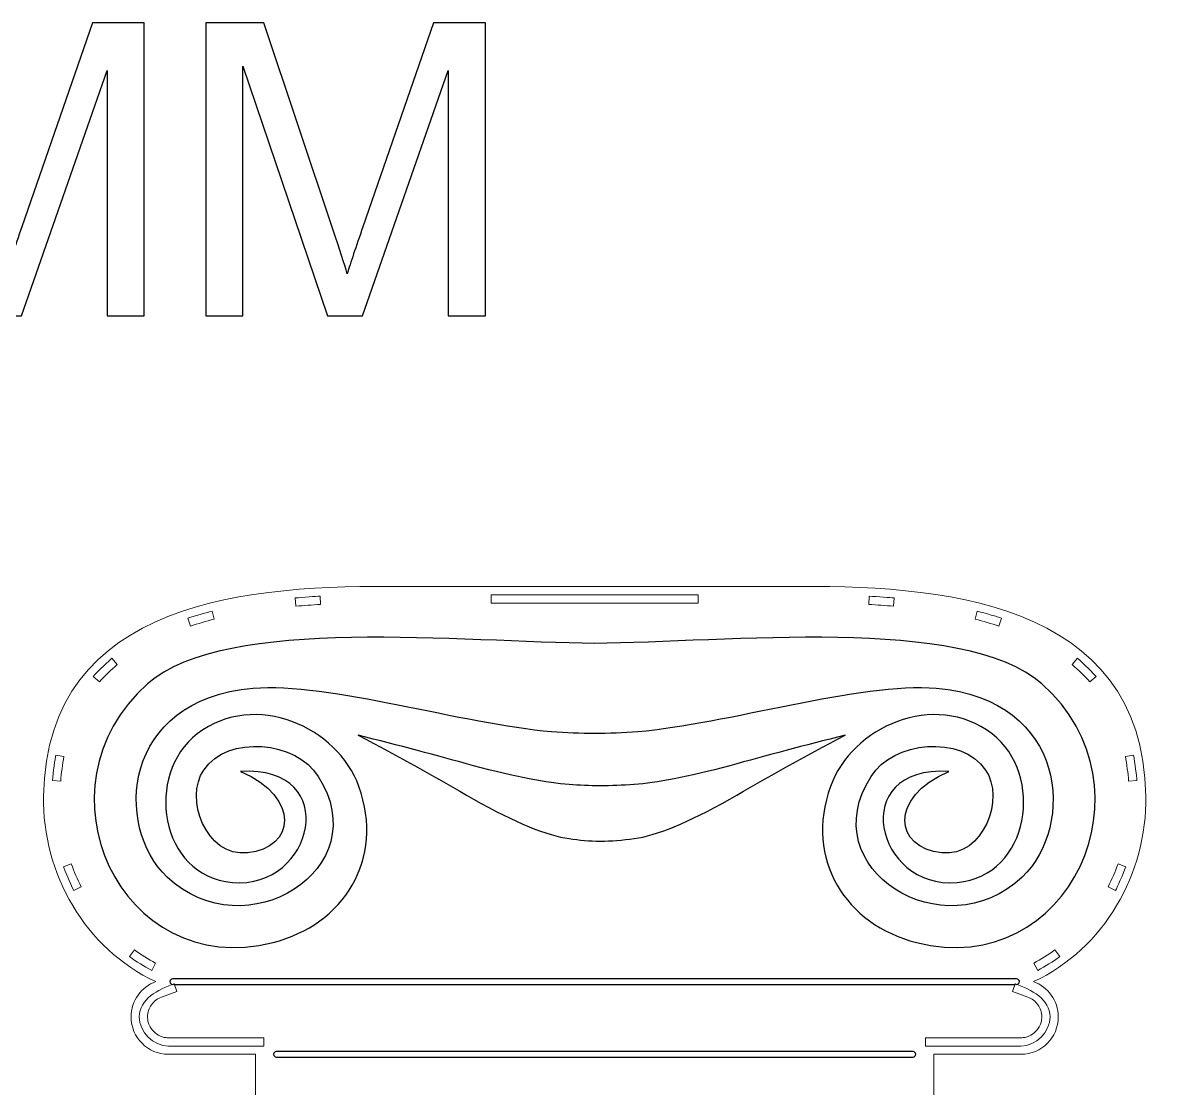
# Model space of a CAD drawing. Header units: millimetres. Extents: x -959 to 954, y -450 to 655.
# Drawn here: x -546.5 to -134.5, y 267.9 to 654.5 of the extents above; entities that cross this region are included whole.
import ezdxf

# ---------------------------------------------------------------- set-up
doc = ezdxf.new("R2010")
doc.units = ezdxf.units.MM
doc.header["$MEASUREMENT"] = 0
doc.layers.add('Camada 1', color=7, linetype='Continuous')

msp = doc.modelspace()

# ---------------------------------------------------------------- linework, layer by layer
at = {"layer": 'Camada 1', "color": 250}
for points in [[(-603.9034, 548.0978), (-603.9034, 548.0978), (-603.9034, 654.4845), (-603.9034, 654.4845), (-603.9034, 654.4845), (-603.9034, 654.4845), (-582.8044, 654.4845), (-582.8044, 654.4845), (-582.8044, 654.4845), (-582.8044, 654.4845), (-557.644, 579.1768), (-557.644, 579.1768), (-557.644, 579.1768), (-555.3162, 572.1685), (-553.6323, 566.9185), (-552.5674, 563.4268), (-552.5674, 563.4268), (-551.354, 567.29), (-549.4471, 572.9858), (-546.8716, 580.4893), (-546.8716, 580.4893), (-546.8716, 580.4893), (-521.2655, 654.4845), (-521.2655, 654.4845), (-521.2655, 654.4845), (-521.2655, 654.4845), (-502.42, 654.4845), (-502.42, 654.4845), (-502.42, 654.4845), (-502.42, 654.4845), (-502.42, 548.0978), (-502.42, 548.0978), (-502.42, 548.0978), (-502.42, 548.0978), (-515.9412, 548.0978), (-515.9412, 548.0978), (-515.9412, 548.0978), (-515.9412, 548.0978), (-515.9412, 637.1001), (-515.9412, 637.1001), (-515.9412, 637.1001), (-515.9412, 637.1001), (-546.9955, 548.0978), (-546.9955, 548.0978), (-546.9955, 548.0978), (-546.9955, 548.0978), (-559.6747, 548.0978), (-559.6747, 548.0978), (-559.6747, 548.0978), (-559.6747, 548.0978), (-590.3822, 638.7345), (-590.3822, 638.7345), (-590.3822, 638.7345), (-590.3822, 638.7345), (-590.3822, 548.0978), (-590.3822, 548.0978), (-590.3822, 548.0978), (-590.3822, 548.0978), (-603.9034, 548.0978), (-603.9034, 548.0978)], [(-480.1323, 548.0978), (-480.1323, 548.0978), (-480.1323, 654.4845), (-480.1323, 654.4845), (-480.1323, 654.4845), (-480.1323, 654.4845), (-459.0333, 654.4845), (-459.0333, 654.4845), (-459.0333, 654.4845), (-459.0333, 654.4845), (-433.8729, 579.1768), (-433.8729, 579.1768), (-433.8729, 579.1768), (-431.5451, 572.1685), (-429.8612, 566.9185), (-428.7963, 563.4268), (-428.7963, 563.4268), (-427.5829, 567.29), (-425.676, 572.9858), (-423.1005, 580.4893), (-423.1005, 580.4893), (-423.1005, 580.4893), (-397.4944, 654.4845), (-397.4944, 654.4845), (-397.4944, 654.4845), (-397.4944, 654.4845), (-378.6489, 654.4845), (-378.6489, 654.4845), (-378.6489, 654.4845), (-378.6489, 654.4845), (-378.6489, 548.0978), (-378.6489, 548.0978), (-378.6489, 548.0978), (-378.6489, 548.0978), (-392.1701, 548.0978), (-392.1701, 548.0978), (-392.1701, 548.0978), (-392.1701, 548.0978), (-392.1701, 637.1001), (-392.1701, 637.1001), (-392.1701, 637.1001), (-392.1701, 637.1001), (-423.2244, 548.0978), (-423.2244, 548.0978), (-423.2244, 548.0978), (-423.2244, 548.0978), (-435.9036, 548.0978), (-435.9036, 548.0978), (-435.9036, 548.0978), (-435.9036, 548.0978), (-466.6111, 638.7345), (-466.6111, 638.7345), (-466.6111, 638.7345), (-466.6111, 638.7345), (-466.6111, 548.0978), (-466.6111, 548.0978), (-466.6111, 548.0978), (-466.6111, 548.0978), (-480.1323, 548.0978), (-480.1323, 548.0978)]]:
    msp.add_open_spline(points, degree=3, knots=[0, 0, 0, 0, 0.0625, 0.0625, 0.0625, 0.0625, 0.125, 0.125, 0.125, 0.125, 0.1875, 0.1875, 0.1875, 0.1875, 0.25, 0.25, 0.25, 0.25, 0.3125, 0.3125, 0.3125, 0.3125, 0.375, 0.375, 0.375, 0.375, 0.4375, 0.4375, 0.4375, 0.4375, 0.5, 0.5, 0.5, 0.5, 0.5625, 0.5625, 0.5625, 0.5625, 0.625, 0.625, 0.625, 0.625, 0.6875, 0.6875, 0.6875, 0.6875, 0.75, 0.75, 0.75, 0.75, 0.8125, 0.8125, 0.8125, 0.8125, 0.875, 0.875, 0.875, 0.875, 1, 1, 1, 1], dxfattribs=at)
at = {"layer": 'Camada 1', "color": 230, "lineweight": 20}
for points, knots in [([(-462.0989, 280.2639), (-462.0989, 280.2639), (-462.0989, -332.3305), (-462.0989, -332.3305), (-462.0989, -332.3305), (-462.0989, -332.3305), (-488.4697, -332.3305), (-488.4697, -332.3305), (-488.4697, -332.3305), (-498.2552, -332.3305), (-506.2609, -340.3481), (-506.2609, -350.1482), (-506.2609, -350.1482), (-506.2609, -358.9884), (-499.75, -366.6024), (-491.2926, -367.9666), (-491.2926, -367.9666), (-491.2926, -367.9666), (-491.292, -377.0161), (-491.292, -377.0161), (-491.292, -377.0161), (-481.6105, -382.3189), (-482.0302, -395.8245), (-491.292, -400.7741), (-491.292, -400.7741), (-491.292, -400.7741), (-491.2926, -409.8237), (-491.2926, -409.8237), (-491.2926, -409.8237), (-491.2926, -409.8237), (-509.6496, -409.8237), (-509.6496, -409.8237), (-509.6496, -409.8237), (-520.678, -409.8237), (-529.7003, -418.8601), (-529.7003, -429.9044), (-529.7003, -429.9044), (-529.7003, -440.9486), (-520.6784, -449.9842), (-509.6496, -449.9842), (-509.6496, -449.9842), (-509.6496, -449.9842), (-168.3638, -449.9842), (-168.3638, -449.9842), (-168.3638, -449.9842), (-157.3351, -449.9842), (-148.313, -440.9486), (-148.313, -429.9044), (-148.313, -429.9044), (-148.313, -418.8601), (-157.3354, -409.8237), (-168.3638, -409.8237), (-168.3638, -409.8237), (-168.3638, -409.8237), (-186.7207, -409.8237), (-186.7207, -409.8237), (-186.7207, -409.8237), (-186.7207, -409.8237), (-186.7213, -400.7741), (-186.7213, -400.7741), (-186.7213, -400.7741), (-195.9831, -395.8245), (-196.4028, -382.3189), (-186.7213, -377.0161), (-186.7213, -377.0161), (-186.7213, -377.0161), (-186.7207, -367.9666), (-186.7207, -367.9666), (-186.7207, -367.9666), (-178.2634, -366.6024), (-171.7524, -358.9884), (-171.7524, -350.1482), (-171.7524, -350.1482), (-171.7524, -340.3481), (-179.7582, -332.3305), (-189.5436, -332.3305), (-189.5436, -332.3305), (-189.5436, -332.3305), (-215.9145, -332.3305), (-215.9145, -332.3305), (-215.9145, -332.3305), (-215.9145, -332.3305), (-215.9145, 280.2639), (-215.9145, 280.2639), (-215.9145, 280.2639), (-215.9145, 280.2639), (-184.3294, 280.2639), (-184.3294, 280.2639), (-184.3294, 280.2639), (-176.8741, 280.2639), (-170.7738, 286.3723), (-170.7738, 293.84), (-170.7738, 293.84), (-170.7738, 299.7071), (-174.5399, 304.7352), (-179.7705, 306.6203), (-179.7705, 306.6203), (-154.1751, 318.4993), (-138.5646, 345.8483), (-139.0135, 373.9274), (-139.0135, 373.9274), (-140.1568, 445.4709), (-214.7765, 450.7293), (-269.5973, 449.9148), (-269.5973, 449.9148), (-269.5973, 449.9148), (-408.4105, 449.9148), (-408.4105, 449.9148), (-408.4105, 449.9148), (-463.231, 450.7293), (-537.851, 445.4709), (-538.9943, 373.9277), (-538.9943, 373.9277), (-539.4432, 345.849), (-523.8339, 318.5013), (-498.2397, 306.6214), (-498.2397, 306.6214), (-503.4718, 304.7371), (-507.2396, 299.7083), (-507.2396, 293.84), (-507.2396, 293.84), (-507.2396, 286.3723), (-501.1393, 280.2639), (-493.6839, 280.2639), (-493.6839, 280.2639), (-493.6839, 280.2639), (-462.0989, 280.2639), (-462.0989, 280.2639)], [0, 0, 0, 0, 0.03030303, 0.03030303, 0.03030303, 0.03030303, 0.06060606, 0.06060606, 0.06060606, 0.06060606, 0.09090909, 0.09090909, 0.09090909, 0.09090909, 0.12121212, 0.12121212, 0.12121212, 0.12121212, 0.15151515, 0.15151515, 0.15151515, 0.15151515, 0.18181818, 0.18181818, 0.18181818, 0.18181818, 0.21212121, 0.21212121, 0.21212121, 0.21212121, 0.24242424, 0.24242424, 0.24242424, 0.24242424, 0.27272727, 0.27272727, 0.27272727, 0.27272727, 0.3030303, 0.3030303, 0.3030303, 0.3030303, 0.33333333, 0.33333333, 0.33333333, 0.33333333, 0.36363636, 0.36363636, 0.36363636, 0.36363636, 0.39393939, 0.39393939, 0.39393939, 0.39393939, 0.42424242, 0.42424242, 0.42424242, 0.42424242, 0.45454545, 0.45454545, 0.45454545, 0.45454545, 0.48484848, 0.48484848, 0.48484848, 0.48484848, 0.51515152, 0.51515152, 0.51515152, 0.51515152, 0.54545455, 0.54545455, 0.54545455, 0.54545455, 0.57575758, 0.57575758, 0.57575758, 0.57575758, 0.60606061, 0.60606061, 0.60606061, 0.60606061, 0.63636364, 0.63636364, 0.63636364, 0.63636364, 0.66666667, 0.66666667, 0.66666667, 0.66666667, 0.6969697, 0.6969697, 0.6969697, 0.6969697, 0.72727273, 0.72727273, 0.72727273, 0.72727273, 0.75757576, 0.75757576, 0.75757576, 0.75757576, 0.78787879, 0.78787879, 0.78787879, 0.78787879, 0.81818182, 0.81818182, 0.81818182, 0.81818182, 0.84848485, 0.84848485, 0.84848485, 0.84848485, 0.87878788, 0.87878788, 0.87878788, 0.87878788, 0.90909091, 0.90909091, 0.90909091, 0.90909091, 0.93939394, 0.93939394, 0.93939394, 0.93939394, 1, 1, 1, 1]), ([(-438.6201, 446.4518), (-438.6201, 446.4518), (-438.4571, 443.4561), (-438.4571, 443.4561), (-438.4571, 443.4561), (-441.5446, 443.2881), (-444.5373, 443.0789), (-447.4352, 442.8286), (-447.4352, 442.8286), (-447.4352, 442.8286), (-447.6934, 445.8175), (-447.6934, 445.8175), (-447.6934, 445.8175), (-444.7633, 446.0706), (-440.1795, 446.3669), (-438.6201, 446.4518)], [0, 0, 0, 0, 0.2, 0.2, 0.2, 0.2, 0.4, 0.4, 0.4, 0.4, 0.6, 0.6, 0.6, 0.6, 1, 1, 1, 1]), ([(-301.5039, 443.9148), (-301.5039, 443.9148), (-376.5038, 443.9148), (-376.5038, 443.9148), (-376.5038, 443.9148), (-376.5038, 443.9148), (-376.5038, 446.9148), (-376.5038, 446.9148), (-376.5038, 446.9148), (-376.5038, 446.9148), (-301.5039, 446.9148), (-301.5039, 446.9148), (-301.5039, 446.9148), (-301.5039, 446.9148), (-301.5039, 443.9148), (-301.5039, 443.9148)], [0, 0, 0, 0, 0.2, 0.2, 0.2, 0.2, 0.4, 0.4, 0.4, 0.4, 0.6, 0.6, 0.6, 0.6, 1, 1, 1, 1]), ([(-239.5562, 443.4561), (-239.5562, 443.4561), (-239.3932, 446.4518), (-239.3932, 446.4518), (-239.3932, 446.4518), (-236.2745, 446.282), (-231.785, 445.944), (-230.3199, 445.8175), (-230.3199, 445.8175), (-230.3199, 445.8175), (-230.5781, 442.8286), (-230.5781, 442.8286), (-230.5781, 442.8286), (-233.476, 443.0789), (-236.4687, 443.2881), (-239.5562, 443.4561)], [0, 0, 0, 0, 0.2, 0.2, 0.2, 0.2, 0.4, 0.4, 0.4, 0.4, 0.6, 0.6, 0.6, 0.6, 1, 1, 1, 1]), ([(-477.7929, 441.0181), (-477.7929, 441.0181), (-477.0615, 438.1084), (-477.0615, 438.1084), (-477.0615, 438.1084), (-480.0692, 437.3524), (-482.9517, 436.5211), (-485.7091, 435.6145), (-485.7091, 435.6145), (-485.7091, 435.6145), (-486.6462, 438.4647), (-486.6462, 438.4647), (-486.6462, 438.4647), (-483.8214, 439.3936), (-479.3316, 440.6314), (-477.7929, 441.0181)], [0, 0, 0, 0, 0.2, 0.2, 0.2, 0.2, 0.4, 0.4, 0.4, 0.4, 0.6, 0.6, 0.6, 0.6, 1, 1, 1, 1]), ([(-200.9518, 438.1084), (-200.9518, 438.1084), (-200.2204, 441.0181), (-200.2204, 441.0181), (-200.2204, 441.0181), (-197.143, 440.2447), (-192.7795, 438.9292), (-191.3671, 438.4647), (-191.3671, 438.4647), (-191.3671, 438.4647), (-192.3042, 435.6145), (-192.3042, 435.6145), (-192.3042, 435.6145), (-195.0616, 436.5211), (-197.9441, 437.3524), (-200.9518, 438.1084)], [0, 0, 0, 0, 0.2, 0.2, 0.2, 0.2, 0.4, 0.4, 0.4, 0.4, 0.6, 0.6, 0.6, 0.6, 1, 1, 1, 1]), ([(-512.2432, 421.6165), (-514.5989, 419.6589), (-516.7502, 417.568), (-518.6973, 415.344), (-518.6973, 415.344), (-518.6973, 415.344), (-520.9545, 417.32), (-520.9545, 417.32), (-520.9545, 417.32), (-518.9025, 419.6638), (-515.3992, 422.8944), (-514.1605, 423.9238), (-514.1605, 423.9238), (-514.1605, 423.9238), (-512.2432, 421.6165), (-512.2432, 421.6165)], [0, 0, 0, 0, 0.2, 0.2, 0.2, 0.2, 0.4, 0.4, 0.4, 0.4, 0.6, 0.6, 0.6, 0.6, 1, 1, 1, 1]), ([(-159.316, 415.344), (-161.2631, 417.568), (-163.4144, 419.6589), (-165.7701, 421.6165), (-165.7701, 421.6165), (-165.7701, 421.6165), (-163.8528, 423.9238), (-163.8528, 423.9238), (-163.8528, 423.9238), (-161.3754, 421.8651), (-158.0848, 418.4919), (-157.0588, 417.32), (-157.0588, 417.32), (-157.0588, 417.32), (-159.316, 415.344), (-159.316, 415.344)], [0, 0, 0, 0, 0.2, 0.2, 0.2, 0.2, 0.4, 0.4, 0.4, 0.4, 0.6, 0.6, 0.6, 0.6, 1, 1, 1, 1]), ([(-531.565, 388.2437), (-532.1195, 385.3876), (-532.5147, 382.4137), (-532.7507, 379.3222), (-532.7507, 379.3222), (-532.7507, 379.3222), (-535.742, 379.5506), (-535.742, 379.5506), (-535.742, 379.5506), (-535.4972, 382.7577), (-534.7982, 387.3307), (-534.51, 388.8155), (-534.51, 388.8155), (-534.51, 388.8155), (-531.565, 388.2437), (-531.565, 388.2437)], [0, 0, 0, 0, 0.2, 0.2, 0.2, 0.2, 0.4, 0.4, 0.4, 0.4, 0.6, 0.6, 0.6, 0.6, 1, 1, 1, 1]), ([(-145.2626, 379.3222), (-145.4986, 382.4137), (-145.8938, 385.3876), (-146.4483, 388.2437), (-146.4483, 388.2437), (-146.4483, 388.2437), (-143.5033, 388.8155), (-143.5033, 388.8155), (-143.5033, 388.8155), (-142.9268, 385.846), (-142.3937, 381.1541), (-142.2713, 379.5506), (-142.2713, 379.5506), (-142.2713, 379.5506), (-145.2626, 379.3222), (-145.2626, 379.3222)], [0, 0, 0, 0, 0.2, 0.2, 0.2, 0.2, 0.4, 0.4, 0.4, 0.4, 0.6, 0.6, 0.6, 0.6, 1, 1, 1, 1]), ([(-528.9126, 349.3222), (-527.895, 346.486), (-526.7019, 343.7335), (-525.3332, 341.0646), (-525.3332, 341.0646), (-525.3332, 341.0646), (-528.0028, 339.6956), (-528.0028, 339.6956), (-528.0028, 339.6956), (-529.4307, 342.4798), (-531.2059, 346.83), (-531.7365, 348.309), (-531.7365, 348.309), (-531.7365, 348.309), (-528.9126, 349.3222), (-528.9126, 349.3222)], [0, 0, 0, 0, 0.2, 0.2, 0.2, 0.2, 0.4, 0.4, 0.4, 0.4, 0.6, 0.6, 0.6, 0.6, 1, 1, 1, 1]), ([(-152.6801, 341.0646), (-151.3114, 343.7335), (-150.1183, 346.486), (-149.1007, 349.3222), (-149.1007, 349.3222), (-149.1007, 349.3222), (-146.2768, 348.309), (-146.2768, 348.309), (-146.2768, 348.309), (-147.3381, 345.351), (-149.2966, 341.0877), (-150.0105, 339.6956), (-150.0105, 339.6956), (-150.0105, 339.6956), (-152.6801, 341.0646), (-152.6801, 341.0646)], [0, 0, 0, 0, 0.2, 0.2, 0.2, 0.2, 0.4, 0.4, 0.4, 0.4, 0.6, 0.6, 0.6, 0.6, 1, 1, 1, 1]), ([(-498.3537, 313.3663), (-498.3537, 313.3663), (-499.7493, 310.7107), (-499.7493, 310.7107), (-499.7493, 310.7107), (-502.5316, 312.1728), (-505.2017, 313.8423), (-507.7596, 315.7194), (-507.7596, 315.7194), (-507.7596, 315.7194), (-505.9848, 318.1377), (-505.9848, 318.1377), (-505.9848, 318.1377), (-503.5475, 316.3493), (-501.0038, 314.7588), (-498.3537, 313.3663)], [0, 0, 0, 0, 0.2, 0.2, 0.2, 0.2, 0.4, 0.4, 0.4, 0.4, 0.6, 0.6, 0.6, 0.6, 1, 1, 1, 1]), ([(-170.2537, 315.7194), (-172.8116, 313.8423), (-175.4817, 312.1728), (-178.264, 310.7107), (-178.264, 310.7107), (-178.264, 310.7107), (-179.6596, 313.3663), (-179.6596, 313.3663), (-179.6596, 313.3663), (-177.0095, 314.7588), (-174.4658, 316.3493), (-172.0285, 318.1377), (-172.0285, 318.1377), (-172.0285, 318.1377), (-170.2537, 315.7194), (-170.2537, 315.7194)], [0, 0, 0, 0, 0.2, 0.2, 0.2, 0.2, 0.4, 0.4, 0.4, 0.4, 0.6, 0.6, 0.6, 0.6, 1, 1, 1, 1]), ([(-459.0989, 286.2639), (-459.0989, 286.2639), (-459.0989, 283.2639), (-459.0989, 283.2639), (-459.0989, 283.2639), (-459.0989, 283.2639), (-493.684, 283.2639), (-493.684, 283.2639), (-493.684, 283.2639), (-499.2408, 283.2639), (-504.2396, 288.2792), (-504.2396, 293.84), (-504.2396, 293.84), (-504.2396, 300.277), (-497.4671, 303.711), (-491.5811, 305.8323), (-491.5811, 305.8323), (-491.5811, 305.8323), (-490.5639, 303.01), (-490.5639, 303.01), (-490.5639, 303.01), (-490.5639, 303.01), (-496.2085, 300.9757), (-496.2085, 300.9757), (-496.2085, 300.9757), (-496.9319, 300.715), (-497.6108, 300.3432), (-498.2225, 299.8778), (-498.2225, 299.8778), (-498.8343, 299.4124), (-499.3775, 298.8537), (-499.8258, 298.2282), (-499.8258, 298.2282), (-500.274, 297.6028), (-500.6272, 296.9121), (-500.8681, 296.1774), (-500.8681, 296.1774), (-501.109, 295.4427), (-501.2396, 294.6648), (-501.2396, 293.84), (-501.2396, 293.84), (-501.2396, 293.315), (-501.1863, 292.8096), (-501.0859, 292.3215), (-501.0859, 292.3215), (-500.9855, 291.8334), (-500.8377, 291.3625), (-500.6463, 290.9114), (-500.6463, 290.9114), (-500.2635, 290.009), (-499.7042, 289.1845), (-499.0118, 288.4911), (-499.0118, 288.4911), (-498.3193, 287.7977), (-497.497, 287.2385), (-496.5983, 286.8561), (-496.5983, 286.8561), (-496.1489, 286.6649), (-495.6803, 286.5174), (-495.1946, 286.4172), (-495.1946, 286.4172), (-494.7089, 286.317), (-494.2062, 286.2639), (-493.684, 286.2639), (-493.684, 286.2639), (-493.684, 286.2639), (-459.0989, 286.2639), (-459.0989, 286.2639)], [0, 0, 0, 0, 0.05555556, 0.05555556, 0.05555556, 0.05555556, 0.11111111, 0.11111111, 0.11111111, 0.11111111, 0.16666667, 0.16666667, 0.16666667, 0.16666667, 0.22222222, 0.22222222, 0.22222222, 0.22222222, 0.27777778, 0.27777778, 0.27777778, 0.27777778, 0.33333333, 0.33333333, 0.33333333, 0.33333333, 0.38888889, 0.38888889, 0.38888889, 0.38888889, 0.44444444, 0.44444444, 0.44444444, 0.44444444, 0.5, 0.5, 0.5, 0.5, 0.55555556, 0.55555556, 0.55555556, 0.55555556, 0.61111111, 0.61111111, 0.61111111, 0.61111111, 0.66666667, 0.66666667, 0.66666667, 0.66666667, 0.72222222, 0.72222222, 0.72222222, 0.72222222, 0.77777778, 0.77777778, 0.77777778, 0.77777778, 0.83333333, 0.83333333, 0.83333333, 0.83333333, 0.88888889, 0.88888889, 0.88888889, 0.88888889, 1, 1, 1, 1]), ([(-184.3294, 283.2639), (-184.3294, 283.2639), (-218.9145, 283.2639), (-218.9145, 283.2639), (-218.9145, 283.2639), (-218.9145, 283.2639), (-218.9145, 286.2639), (-218.9145, 286.2639), (-218.9145, 286.2639), (-218.9145, 286.2639), (-184.3294, 286.2639), (-184.3294, 286.2639), (-184.3294, 286.2639), (-183.8071, 286.2639), (-183.3044, 286.317), (-182.8187, 286.4172), (-182.8187, 286.4172), (-182.333, 286.5174), (-181.8644, 286.6649), (-181.415, 286.8561), (-181.415, 286.8561), (-180.5163, 287.2385), (-179.694, 287.7977), (-179.0015, 288.4911), (-179.0015, 288.4911), (-178.3091, 289.1845), (-177.7498, 290.009), (-177.367, 290.9114), (-177.367, 290.9114), (-177.1756, 291.3625), (-177.0278, 291.8334), (-176.9274, 292.3215), (-176.9274, 292.3215), (-176.827, 292.8096), (-176.7738, 293.315), (-176.7738, 293.84), (-176.7738, 293.84), (-176.7738, 294.6648), (-176.9043, 295.4427), (-177.1452, 296.1774), (-177.1452, 296.1774), (-177.3861, 296.9121), (-177.7393, 297.6028), (-178.1875, 298.2282), (-178.1875, 298.2282), (-178.6358, 298.8537), (-179.179, 299.4124), (-179.7908, 299.8778), (-179.7908, 299.8778), (-180.4025, 300.3432), (-181.0814, 300.715), (-181.8048, 300.9757), (-181.8048, 300.9757), (-181.8048, 300.9757), (-187.4494, 303.01), (-187.4494, 303.01), (-187.4494, 303.01), (-187.4494, 303.01), (-186.4322, 305.8323), (-186.4322, 305.8323), (-186.4322, 305.8323), (-180.5471, 303.7112), (-173.7738, 300.274), (-173.7738, 293.84), (-173.7738, 293.84), (-173.7738, 288.2763), (-178.7755, 283.2639), (-184.3294, 283.2639)], [0, 0, 0, 0, 0.05555556, 0.05555556, 0.05555556, 0.05555556, 0.11111111, 0.11111111, 0.11111111, 0.11111111, 0.16666667, 0.16666667, 0.16666667, 0.16666667, 0.22222222, 0.22222222, 0.22222222, 0.22222222, 0.27777778, 0.27777778, 0.27777778, 0.27777778, 0.33333333, 0.33333333, 0.33333333, 0.33333333, 0.38888889, 0.38888889, 0.38888889, 0.38888889, 0.44444444, 0.44444444, 0.44444444, 0.44444444, 0.5, 0.5, 0.5, 0.5, 0.55555556, 0.55555556, 0.55555556, 0.55555556, 0.61111111, 0.61111111, 0.61111111, 0.61111111, 0.66666667, 0.66666667, 0.66666667, 0.66666667, 0.72222222, 0.72222222, 0.72222222, 0.72222222, 0.77777778, 0.77777778, 0.77777778, 0.77777778, 0.83333333, 0.83333333, 0.83333333, 0.83333333, 0.88888889, 0.88888889, 0.88888889, 0.88888889, 1, 1, 1, 1])]:
    msp.add_open_spline(points, degree=3, knots=knots, dxfattribs=at)
at = {"layer": 'Camada 1', "color": 114}
for points, knots in [([(-222.2873, 320.8231), (-247.8315, 327.3252), (-263.0224, 350.9551), (-253.4167, 377.4579), (-253.4167, 377.4579), (-245.9141, 398.799), (-215.7665, 412.547), (-194.8152, 396.4908), (-194.8152, 396.4908), (-175.6611, 381.8123), (-180.9194, 345.0713), (-207.5284, 342.6005), (-207.5284, 342.6005), (-237.0625, 339.8582), (-247.7885, 385.0509), (-210.4377, 382.8703), (-210.4377, 382.8703), (-232.5949, 373.3173), (-230.1622, 355.1363), (-213.04, 353.3281), (-213.04, 353.3281), (-197.8655, 351.7256), (-190.0483, 373.3884), (-197.202, 383.3484), (-197.202, 383.3484), (-205.8296, 396.425), (-230.9877, 393.8381), (-238.6349, 381.0757), (-238.6349, 381.0757), (-260.3996, 347.636), (-212.1522, 317.6295), (-183.8887, 344.5366), (-183.8887, 344.5366), (-164.5517, 362.9448), (-167.3457, 408.9866), (-215.0834, 413.0819), (-215.0834, 413.0819), (-242.2369, 415.411), (-291.7806, 399.9267), (-323.2983, 397.3753), (-323.2983, 397.3753), (-328.641, 396.9426), (-333.8751, 396.7505), (-339.0039, 396.7547), (-339.0039, 396.7547), (-344.1326, 396.7505), (-349.3668, 396.9426), (-354.7095, 397.3753), (-354.7095, 397.3753), (-386.2272, 399.9267), (-435.7709, 415.411), (-462.9245, 413.0819), (-462.9245, 413.0819), (-510.6621, 408.9866), (-513.4561, 362.9448), (-494.1192, 344.5366), (-494.1192, 344.5366), (-465.8556, 317.6295), (-417.6082, 347.636), (-439.3729, 381.0757), (-439.3729, 381.0757), (-447.0201, 393.8381), (-472.1782, 396.425), (-480.8058, 383.3484), (-480.8058, 383.3484), (-487.9594, 373.3884), (-480.1422, 351.7256), (-464.9679, 353.3281), (-464.9679, 353.3281), (-447.8456, 355.1363), (-445.4129, 373.3173), (-467.5701, 382.8703), (-467.5701, 382.8703), (-430.2193, 385.0509), (-440.9453, 339.8582), (-470.4793, 342.6005), (-470.4793, 342.6005), (-497.0885, 345.0713), (-502.3467, 381.8123), (-483.1926, 396.4908), (-483.1926, 396.4908), (-462.2414, 412.547), (-432.0937, 398.799), (-424.5912, 377.4579), (-424.5912, 377.4579), (-414.9853, 350.9551), (-430.1762, 327.3252), (-455.7204, 320.8231), (-455.7204, 320.8231), (-511.1512, 306.7145), (-543.5115, 377.3385), (-501.2793, 414.6309), (-501.2793, 414.6309), (-472.9389, 439.656), (-386.3362, 429.6097), (-339.0039, 429.3125), (-339.0039, 429.3125), (-291.6715, 429.6097), (-205.0689, 439.656), (-176.7285, 414.6309), (-176.7285, 414.6309), (-134.4963, 377.3385), (-166.8567, 306.7145), (-222.2873, 320.8231)], [0, 0, 0, 0, 0.03703704, 0.03703704, 0.03703704, 0.03703704, 0.07407407, 0.07407407, 0.07407407, 0.07407407, 0.11111111, 0.11111111, 0.11111111, 0.11111111, 0.14814815, 0.14814815, 0.14814815, 0.14814815, 0.18518519, 0.18518519, 0.18518519, 0.18518519, 0.22222222, 0.22222222, 0.22222222, 0.22222222, 0.25925926, 0.25925926, 0.25925926, 0.25925926, 0.2962963, 0.2962963, 0.2962963, 0.2962963, 0.33333333, 0.33333333, 0.33333333, 0.33333333, 0.37037037, 0.37037037, 0.37037037, 0.37037037, 0.40740741, 0.40740741, 0.40740741, 0.40740741, 0.44444444, 0.44444444, 0.44444444, 0.44444444, 0.48148148, 0.48148148, 0.48148148, 0.48148148, 0.51851852, 0.51851852, 0.51851852, 0.51851852, 0.55555556, 0.55555556, 0.55555556, 0.55555556, 0.59259259, 0.59259259, 0.59259259, 0.59259259, 0.62962963, 0.62962963, 0.62962963, 0.62962963, 0.66666667, 0.66666667, 0.66666667, 0.66666667, 0.7037037, 0.7037037, 0.7037037, 0.7037037, 0.74074074, 0.74074074, 0.74074074, 0.74074074, 0.77777778, 0.77777778, 0.77777778, 0.77777778, 0.81481481, 0.81481481, 0.81481481, 0.81481481, 0.85185185, 0.85185185, 0.85185185, 0.85185185, 0.88888889, 0.88888889, 0.88888889, 0.88888889, 0.92592593, 0.92592593, 0.92592593, 0.92592593, 1, 1, 1, 1]), ([(-248.146, 396.0032), (-262.7887, 388.3616), (-276.7287, 380.615), (-289.9663, 372.7632), (-289.9663, 372.7632), (-305.2596, 364.249), (-316.8255, 359.5123), (-324.6634, 358.5516), (-324.6634, 358.5516), (-333.172, 357.261), (-341.0399, 357.261), (-348.2675, 358.5516), (-348.2675, 358.5516), (-356.1054, 359.5123), (-367.6713, 364.249), (-382.9649, 372.7632), (-382.9649, 372.7632), (-396.2023, 380.615), (-410.1423, 388.3616), (-424.785, 396.0032), (-424.785, 396.0032), (-410.1423, 392.3585), (-396.2023, 388.6633), (-382.9649, 384.9181), (-382.9649, 384.9181), (-367.6713, 380.857), (-356.1054, 378.5975), (-348.2675, 378.1396), (-348.2675, 378.1396), (-341.0399, 377.5238), (-333.172, 377.5238), (-324.6634, 378.1396), (-324.6634, 378.1396), (-316.8255, 378.5975), (-305.2596, 380.857), (-289.9663, 384.9181), (-289.9663, 384.9181), (-276.7287, 388.6633), (-262.7887, 392.3585), (-248.146, 396.0032)], [0, 0, 0, 0, 0.09090909, 0.09090909, 0.09090909, 0.09090909, 0.18181818, 0.18181818, 0.18181818, 0.18181818, 0.27272727, 0.27272727, 0.27272727, 0.27272727, 0.36363636, 0.36363636, 0.36363636, 0.36363636, 0.45454545, 0.45454545, 0.45454545, 0.45454545, 0.54545455, 0.54545455, 0.54545455, 0.54545455, 0.63636364, 0.63636364, 0.63636364, 0.63636364, 0.72727273, 0.72727273, 0.72727273, 0.72727273, 0.81818182, 0.81818182, 0.81818182, 0.81818182, 1, 1, 1, 1]), ([(-186.5086, 305.6203), (-186.5086, 305.6203), (-491.5047, 305.6203), (-491.5047, 305.6203), (-491.5047, 305.6203), (-491.5047, 305.6203), (-491.5811, 305.8323), (-491.5811, 305.8323), (-491.5811, 305.8323), (-491.7722, 305.7634), (-491.9642, 305.6931), (-492.1569, 305.6214), (-492.1569, 305.6214), (-492.6864, 305.6456), (-493.1108, 306.085), (-493.1108, 306.6203), (-493.1108, 306.6203), (-493.1108, 307.1711), (-492.6616, 307.6203), (-492.1108, 307.6203), (-492.1108, 307.6203), (-492.1108, 307.6203), (-185.8971, 307.6203), (-185.8971, 307.6203), (-185.8971, 307.6203), (-185.3463, 307.6203), (-184.8971, 307.1711), (-184.8971, 306.6203), (-184.8971, 306.6203), (-184.8971, 306.0833), (-185.3241, 305.643), (-185.8559, 305.6212), (-185.8559, 305.6212), (-186.0487, 305.693), (-186.241, 305.7634), (-186.4322, 305.8323), (-186.4322, 305.8323), (-186.4322, 305.8323), (-186.5086, 305.6203), (-186.5086, 305.6203)], [0, 0, 0, 0, 0.09090909, 0.09090909, 0.09090909, 0.09090909, 0.18181818, 0.18181818, 0.18181818, 0.18181818, 0.27272727, 0.27272727, 0.27272727, 0.27272727, 0.36363636, 0.36363636, 0.36363636, 0.36363636, 0.45454545, 0.45454545, 0.45454545, 0.45454545, 0.54545455, 0.54545455, 0.54545455, 0.54545455, 0.63636364, 0.63636364, 0.63636364, 0.63636364, 0.72727273, 0.72727273, 0.72727273, 0.72727273, 0.81818182, 0.81818182, 0.81818182, 0.81818182, 1, 1, 1, 1]), ([(-223.4926, 279.2639), (-223.4926, 279.2639), (-454.5153, 279.2639), (-454.5153, 279.2639), (-454.5153, 279.2639), (-455.0661, 279.2639), (-455.5153, 279.7131), (-455.5153, 280.2639), (-455.5153, 280.2639), (-455.5153, 280.8147), (-455.0661, 281.2639), (-454.5153, 281.2639), (-454.5153, 281.2639), (-454.5153, 281.2639), (-223.4926, 281.2639), (-223.4926, 281.2639), (-223.4926, 281.2639), (-222.9418, 281.2639), (-222.4926, 280.8147), (-222.4926, 280.2639), (-222.4926, 280.2639), (-222.4926, 279.7131), (-222.9418, 279.2639), (-223.4926, 279.2639)], [0, 0, 0, 0, 0.14285714, 0.14285714, 0.14285714, 0.14285714, 0.28571429, 0.28571429, 0.28571429, 0.28571429, 0.42857143, 0.42857143, 0.42857143, 0.42857143, 0.57142857, 0.57142857, 0.57142857, 0.57142857, 0.71428571, 0.71428571, 0.71428571, 0.71428571, 1, 1, 1, 1])]:
    msp.add_open_spline(points, degree=3, knots=knots, dxfattribs=at)

doc.saveas('drawing.dxf')
